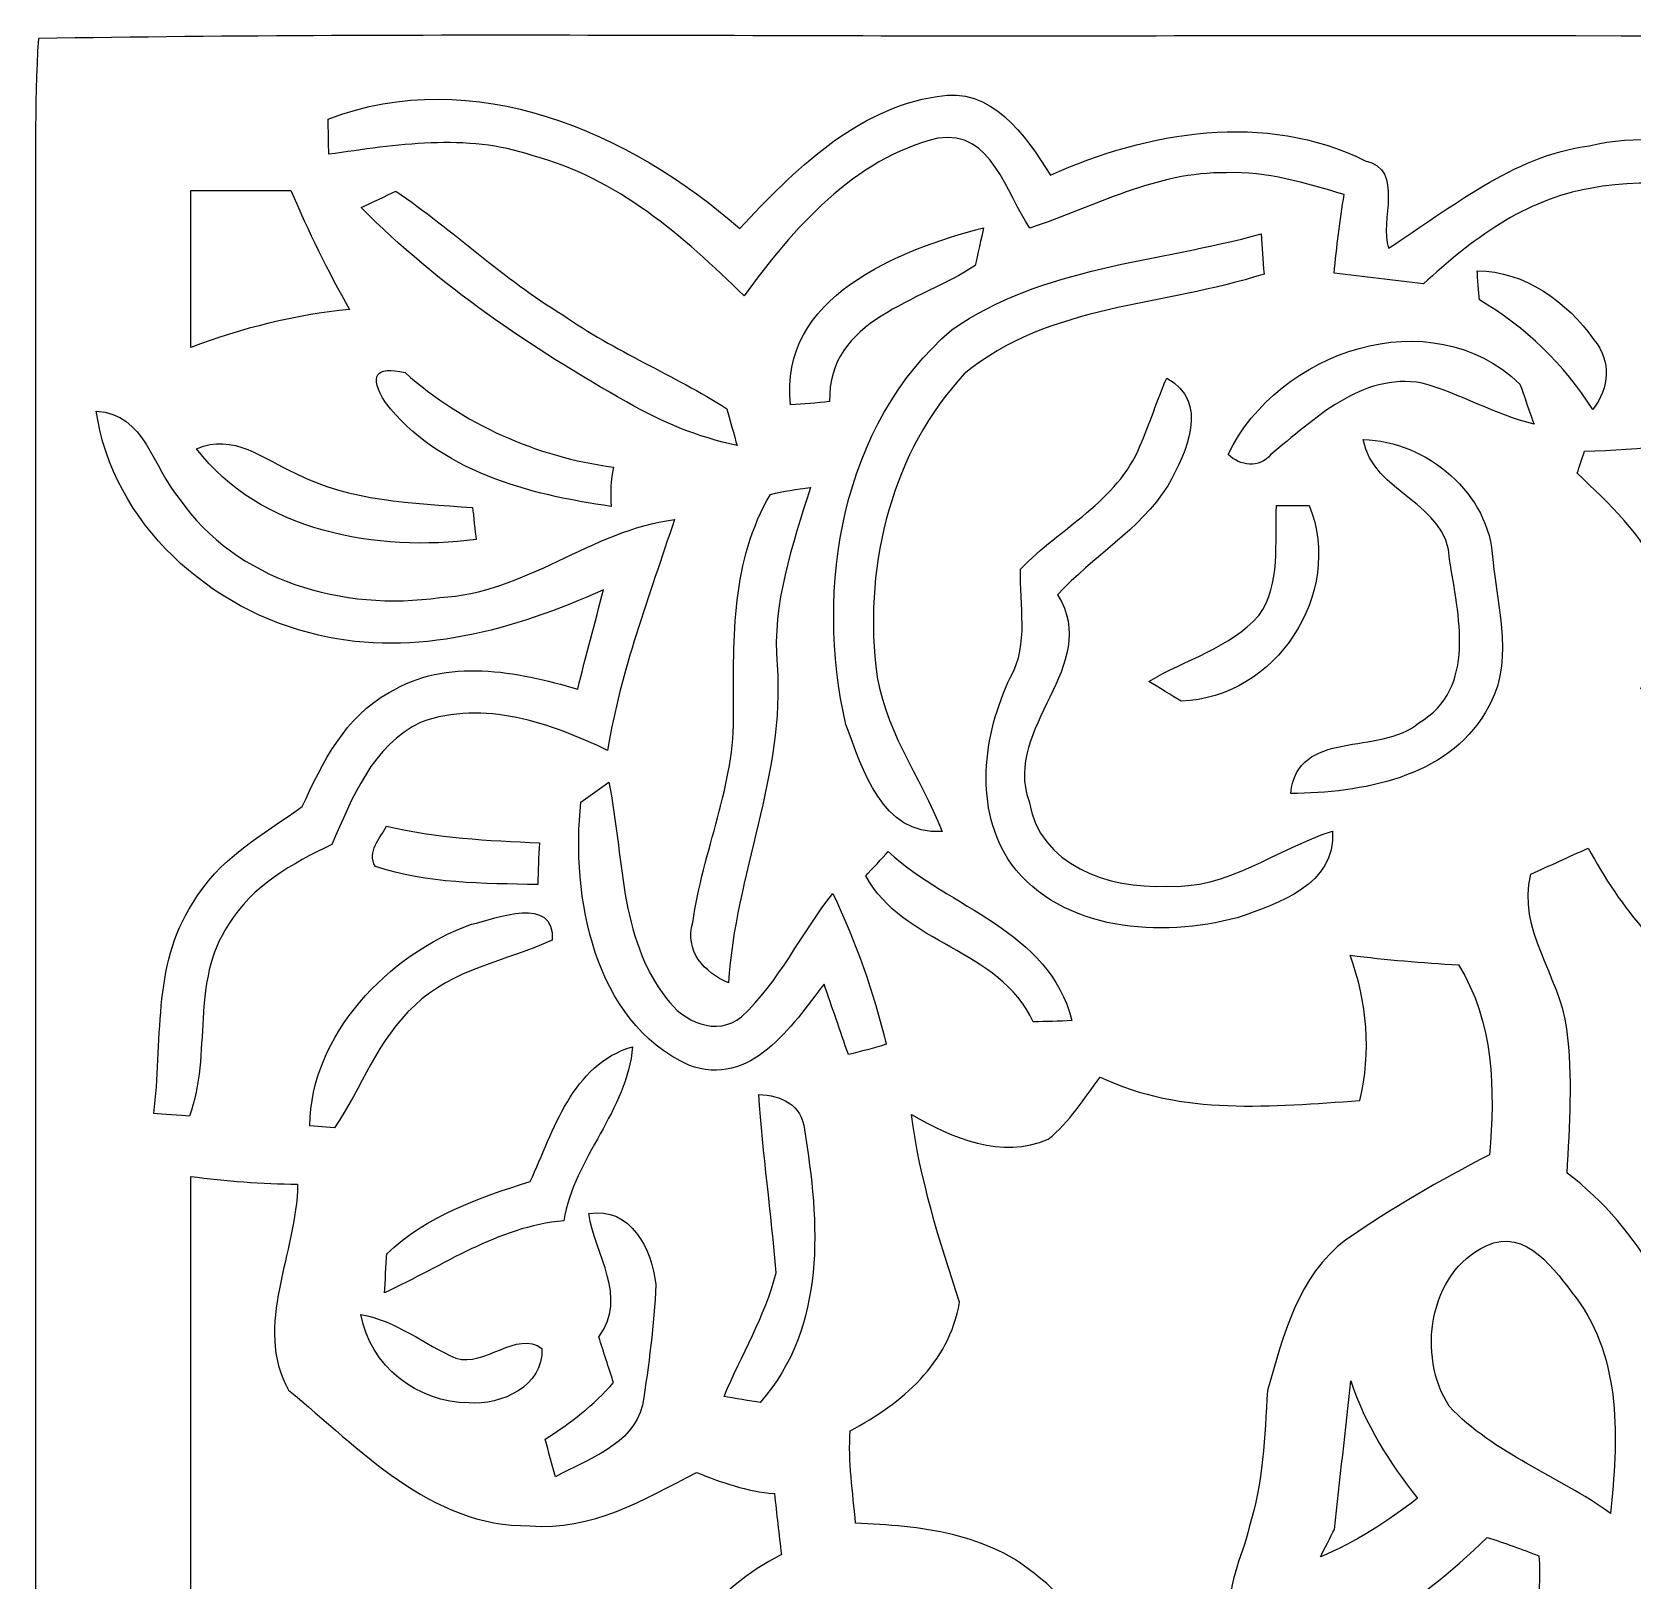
# Model space of a CAD drawing. Header units: centimetres. Extents: x -5.6 to 4, y -11.9 to 13.4.
# Drawn here: x -5.597 to -1.864, y 9.807 to 13.418 of the extents above; entities that cross this region are included whole.
import ezdxf

# ---------------------------------------------------------------- set-up
doc = ezdxf.new("R2010")
doc.units = ezdxf.units.CM
doc.header["$MEASUREMENT"] = 0
doc.layers.add('Camada 1', color=7, linetype='Continuous')

msp = doc.modelspace()

# ---------------------------------------------------------------- linework, layer by layer
at = {"layer": 'Camada 1', "color": 156}
for points, knots in [([(-5.582, 13.40237), (-4.67111, 13.41754), (-3.75954, 13.40449), (-2.84797, 13.40872), (-2.84797, 13.40872), (-0.58101, 13.40661), (1.68592, 13.41296), (3.95288, 13.40555), (3.95288, 13.40555), (3.98426, 13.27255), (3.97157, 13.13497), (3.97335, 12.99986), (3.97335, 12.99986), (3.97335, 5.16784), (3.97335, -2.66417), (3.97335, -10.49584), (3.97335, -10.49584), (3.97123, -10.94846), (3.97722, -11.40107), (3.97016, -11.85367), (3.97016, -11.85367), (3.89607, -11.86602), (3.82164, -11.87874), (3.7465, -11.87944), (3.7465, -11.87944), (1.73603, -11.88013), (-0.27445, -11.88261), (-2.28458, -11.88685), (-2.28458, -11.88685), (-3.38384, -11.88473), (-4.48308, -11.89989), (-5.582, -11.88578), (-5.582, -11.88578), (-5.59681, -10.08203), (-5.5841, -8.27758), (-5.58834, -6.47381), (-5.58834, -6.47381), (-5.58834, -0.00565), (-5.58834, 6.46219), (-5.58834, 12.93036), (-5.58834, 12.93036), (-5.58799, 13.0877), (-5.59187, 13.24504), (-5.582, 13.40237)], [0, 0, 0, 0, 0.0833333, 0.0833333, 0.0833333, 0.0833333, 0.1666667, 0.1666667, 0.1666667, 0.1666667, 0.25, 0.25, 0.25, 0.25, 0.3333333, 0.3333333, 0.3333333, 0.3333333, 0.4166667, 0.4166667, 0.4166667, 0.4166667, 0.5, 0.5, 0.5, 0.5, 0.5833333, 0.5833333, 0.5833333, 0.5833333, 0.6666667, 0.6666667, 0.6666667, 0.6666667, 0.75, 0.75, 0.75, 0.75, 0.8333333, 0.8333333, 0.8333333, 0.8333333, 1, 1, 1, 1]), ([(-4.90641, 13.21469), (-4.90641, 13.21469), (-4.90641, 13.21469), (-4.90641, 13.21469), (-4.90641, 13.21469), (-4.90607, 13.19424), (-4.90536, 13.15295), (-4.905, 13.1325), (-4.905, 13.1325), (-4.74802, 13.15472), (-4.5847, 13.18224), (-4.43052, 13.12967), (-4.43052, 13.12967), (-4.23367, 13.07817), (-4.07809, 12.94165), (-3.93664, 12.8023), (-3.93664, 12.8023), (-3.82233, 12.95964), (-3.68158, 13.12262), (-3.48473, 13.1699), (-3.48473, 13.1699), (-3.35913, 13.19071), (-3.32563, 13.04007), (-3.27023, 12.96069), (-3.27023, 12.96069), (-3.11996, 13.0108), (-2.97496, 13.09229), (-2.81233, 13.08946), (-2.81233, 13.08946), (-2.71814, 13.09369), (-2.62748, 13.06442), (-2.53787, 13.03901), (-2.53787, 13.03901), (-2.54704, 12.97798), (-2.55551, 12.9166), (-2.56115, 12.85521), (-2.56115, 12.85521), (-2.49166, 12.8471), (-2.42252, 12.83863), (-2.35301, 12.83052), (-2.35301, 12.83052), (-2.2426, 12.93213), (-2.11596, 13.02808), (-1.96391, 13.05313), (-1.96391, 13.05313), (-1.81256, 13.08311), (-1.65981, 13.05136), (-1.50988, 13.03019), (-1.50988, 13.03019), (-1.3409, 13.00797), (-1.17228, 13.05489), (-1.02093, 13.12757), (-1.02093, 13.12757), (-1.02445, 13.14943), (-1.03116, 13.19318), (-1.03468, 13.2154), (-1.03468, 13.2154), (-1.12747, 13.18612), (-1.21813, 13.14943), (-1.31339, 13.13074), (-1.31339, 13.13074), (-1.53246, 13.09122), (-1.74764, 13.20553), (-1.96637, 13.15261), (-1.96637, 13.15261), (-2.14663, 13.12791), (-2.28704, 13.00797), (-2.43451, 12.91378), (-2.43451, 12.91378), (-2.45638, 12.97693), (-2.39535, 13.09687), (-2.48884, 13.11768), (-2.48884, 13.11768), (-2.72167, 13.23269), (-2.99471, 13.18648), (-3.22261, 13.08381), (-3.22261, 13.08381), (-3.28046, 13.1766), (-3.3602, 13.29266), (-3.48648, 13.26727), (-3.48648, 13.26727), (-3.67558, 13.23939), (-3.82198, 13.09369), (-3.94687, 12.95929), (-3.94687, 12.95929), (-4.20263, 13.18506), (-4.56847, 13.34417), (-4.90641, 13.21469)], [0, 0, 0, 0, 0.0434783, 0.0434783, 0.0434783, 0.0434783, 0.0869565, 0.0869565, 0.0869565, 0.0869565, 0.1304348, 0.1304348, 0.1304348, 0.1304348, 0.173913, 0.173913, 0.173913, 0.173913, 0.2173913, 0.2173913, 0.2173913, 0.2173913, 0.2608696, 0.2608696, 0.2608696, 0.2608696, 0.3043478, 0.3043478, 0.3043478, 0.3043478, 0.3478261, 0.3478261, 0.3478261, 0.3478261, 0.3913043, 0.3913043, 0.3913043, 0.3913043, 0.4347826, 0.4347826, 0.4347826, 0.4347826, 0.4782609, 0.4782609, 0.4782609, 0.4782609, 0.5217391, 0.5217391, 0.5217391, 0.5217391, 0.5652174, 0.5652174, 0.5652174, 0.5652174, 0.6086957, 0.6086957, 0.6086957, 0.6086957, 0.6521739, 0.6521739, 0.6521739, 0.6521739, 0.6956522, 0.6956522, 0.6956522, 0.6956522, 0.7391304, 0.7391304, 0.7391304, 0.7391304, 0.7826087, 0.7826087, 0.7826087, 0.7826087, 0.826087, 0.826087, 0.826087, 0.826087, 0.8695652, 0.8695652, 0.8695652, 0.8695652, 0.9130435, 0.9130435, 0.9130435, 0.9130435, 1, 1, 1, 1]), ([(-5.22674, 13.04819), (-5.22674, 13.04819), (-5.22674, 13.04819), (-5.22674, 13.04819), (-5.22674, 13.04819), (-5.22639, 12.92612), (-5.22639, 12.80442), (-5.22639, 12.68236), (-5.22639, 12.68236), (-5.10716, 12.72716), (-4.98369, 12.75891), (-4.85668, 12.7709), (-4.85668, 12.7709), (-4.90748, 12.86051), (-4.95263, 12.95364), (-4.99356, 13.04854), (-4.99356, 13.04854), (-5.07152, 13.04854), (-5.14914, 13.04819), (-5.22674, 13.04819)], [0, 0, 0, 0, 0.1666667, 0.1666667, 0.1666667, 0.1666667, 0.3333333, 0.3333333, 0.3333333, 0.3333333, 0.5, 0.5, 0.5, 0.5, 0.6666667, 0.6666667, 0.6666667, 0.6666667, 1, 1, 1, 1]), ([(-4.82952, 13.00832), (-4.82952, 13.00832), (-4.82952, 13.00832), (-4.82952, 13.00832), (-4.82952, 13.00832), (-4.64855, 12.82629), (-4.4337, 12.6813), (-4.21109, 12.55571), (-4.21109, 12.55571), (-4.13101, 12.50879), (-4.04423, 12.47352), (-3.95321, 12.45376), (-3.95321, 12.45376), (-3.95922, 12.47527), (-3.97085, 12.51795), (-3.97686, 12.53948), (-3.97686, 12.53948), (-4.10067, 12.61815), (-4.23862, 12.67354), (-4.35961, 12.7582), (-4.35961, 12.7582), (-4.49791, 12.84252), (-4.61537, 12.95576), (-4.74873, 13.04678), (-4.74873, 13.04678), (-4.76883, 13.03725), (-4.80905, 13.01785), (-4.82952, 13.00832)], [0, 0, 0, 0, 0.125, 0.125, 0.125, 0.125, 0.25, 0.25, 0.25, 0.25, 0.375, 0.375, 0.375, 0.375, 0.5, 0.5, 0.5, 0.5, 0.625, 0.625, 0.625, 0.625, 0.75, 0.75, 0.75, 0.75, 1, 1, 1, 1]), ([(-3.82834, 12.54865), (-3.82834, 12.54865), (-3.82834, 12.54865), (-3.82834, 12.54865), (-3.82834, 12.54865), (-3.79799, 12.55042), (-3.76765, 12.55289), (-3.73732, 12.55606), (-3.73732, 12.55606), (-3.74225, 12.75009), (-3.526, 12.78748), (-3.39794, 12.87321), (-3.39794, 12.87321), (-3.393, 12.89543), (-3.38313, 12.93953), (-3.37819, 12.9614), (-3.37819, 12.9614), (-3.57575, 12.9099), (-3.85831, 12.79948), (-3.82834, 12.54865)], [0, 0, 0, 0, 0.1666667, 0.1666667, 0.1666667, 0.1666667, 0.3333333, 0.3333333, 0.3333333, 0.3333333, 0.5, 0.5, 0.5, 0.5, 0.6666667, 0.6666667, 0.6666667, 0.6666667, 1, 1, 1, 1]), ([(-3.45262, 12.72327), (-3.45262, 12.72327), (-3.45262, 12.72327), (-3.45262, 12.72327), (-3.45262, 12.72327), (-3.71016, 12.50244), (-3.77224, 12.12179), (-3.69956, 11.80358), (-3.69956, 11.80358), (-3.65936, 11.69882), (-3.61631, 11.545), (-3.4752, 11.55417), (-3.4752, 11.55417), (-3.52565, 11.68293), (-3.61526, 11.79829), (-3.62971, 11.93976), (-3.62971, 11.93976), (-3.65617, 12.18), (-3.59091, 12.44176), (-3.42334, 12.62062), (-3.42334, 12.62062), (-3.22791, 12.78395), (-2.95697, 12.77831), (-2.7245, 12.85346), (-2.7245, 12.85346), (-2.72696, 12.88485), (-2.72942, 12.9159), (-2.73154, 12.94694), (-2.73154, 12.94694), (-2.9732, 12.88026), (-3.24131, 12.87144), (-3.45262, 12.72327)], [0, 0, 0, 0, 0.1111111, 0.1111111, 0.1111111, 0.1111111, 0.2222222, 0.2222222, 0.2222222, 0.2222222, 0.3333333, 0.3333333, 0.3333333, 0.3333333, 0.4444444, 0.4444444, 0.4444444, 0.4444444, 0.5555556, 0.5555556, 0.5555556, 0.5555556, 0.6666667, 0.6666667, 0.6666667, 0.6666667, 0.7777778, 0.7777778, 0.7777778, 0.7777778, 1, 1, 1, 1]), ([(-2.22778, 12.86122), (-2.22778, 12.86122), (-2.22778, 12.86122), (-2.22778, 12.86122), (-2.22778, 12.86122), (-2.22637, 12.84427), (-2.22389, 12.81041), (-2.2225, 12.79312), (-2.2225, 12.79312), (-2.11454, 12.72998), (-2.02564, 12.64319), (-1.95791, 12.53771), (-1.95791, 12.53771), (-1.91945, 12.58922), (-1.91381, 12.64955), (-1.95543, 12.70035), (-1.95543, 12.70035), (-2.01824, 12.7889), (-2.11559, 12.8598), (-2.22778, 12.86122)], [0, 0, 0, 0, 0.1666667, 0.1666667, 0.1666667, 0.1666667, 0.3333333, 0.3333333, 0.3333333, 0.3333333, 0.5, 0.5, 0.5, 0.5, 0.6666667, 0.6666667, 0.6666667, 0.6666667, 1, 1, 1, 1]), ([(-2.80846, 12.43294), (-2.80846, 12.43294), (-2.80846, 12.43294), (-2.80846, 12.43294), (-2.80846, 12.43294), (-2.78058, 12.40577), (-2.73613, 12.39978), (-2.70896, 12.43259), (-2.70896, 12.43259), (-2.60807, 12.51443), (-2.49871, 12.62379), (-2.35618, 12.59945), (-2.35618, 12.59945), (-2.26694, 12.5744), (-2.18581, 12.52573), (-2.09513, 12.50349), (-2.09513, 12.50349), (-2.10324, 12.52677), (-2.11983, 12.5737), (-2.12794, 12.59699), (-2.12794, 12.59699), (-2.33644, 12.79666), (-2.69203, 12.67389), (-2.80846, 12.43294)], [0, 0, 0, 0, 0.1428571, 0.1428571, 0.1428571, 0.1428571, 0.2857143, 0.2857143, 0.2857143, 0.2857143, 0.4285714, 0.4285714, 0.4285714, 0.4285714, 0.5714286, 0.5714286, 0.5714286, 0.5714286, 0.7142857, 0.7142857, 0.7142857, 0.7142857, 1, 1, 1, 1]), ([(-1.31409, 12.55994), (-1.31409, 12.55994), (-1.31409, 12.55994), (-1.31409, 12.55994), (-1.31409, 12.55994), (-1.45272, 12.45975), (-1.48025, 12.22269), (-1.34443, 12.10945), (-1.34443, 12.10945), (-1.24213, 12.00996), (-1.06291, 12.13379), (-0.99024, 11.98809), (-0.99024, 11.98809), (-1.00471, 11.9648), (-1.03363, 11.91823), (-1.0481, 11.89495), (-1.0481, 11.89495), (-1.19343, 11.86285), (-1.36277, 11.86532), (-1.47565, 11.97574), (-1.47565, 11.97574), (-1.62417, 12.10098), (-1.65028, 12.31477), (-1.59208, 12.4915), (-1.59208, 12.4915), (-1.71801, 12.45799), (-1.84748, 12.44388), (-1.97731, 12.4407), (-1.97731, 12.4407), (-1.98154, 12.42765), (-1.99, 12.40225), (-1.99424, 12.38919), (-1.99424, 12.38919), (-1.92122, 12.31793), (-1.83902, 12.24773), (-1.80338, 12.14861), (-1.80338, 12.14861), (-1.76599, 12.05971), (-1.81468, 11.96939), (-1.84607, 11.88684), (-1.84607, 11.88684), (-1.45979, 11.80324), (-1.20826, 11.39542), (-1.23859, 11.01512), (-1.23859, 11.01512), (-1.37864, 11.05675), (-1.50812, 11.12555), (-1.64287, 11.17987), (-1.64287, 11.17987), (-1.79351, 11.24126), (-1.89299, 11.37814), (-1.96883, 11.51536), (-1.96883, 11.51536), (-2.01329, 11.49526), (-2.05773, 11.4748), (-2.10219, 11.45504), (-2.10219, 11.45504), (-2.1357, 11.32487), (-2.0341, 11.21798), (-2.01894, 11.0938), (-2.01894, 11.0938), (-2.00377, 10.98232), (-2.01223, 10.86943), (-2.01787, 10.75794), (-2.01787, 10.75794), (-1.84536, 10.62637), (-1.74023, 10.42987), (-1.71131, 10.21608), (-1.71131, 10.21608), (-1.71167, 10.16704), (-1.71202, 10.11802), (-1.71202, 10.06897), (-1.71202, 10.06897), (-1.7547, 9.92575), (-1.73777, 9.71125), (-1.91099, 9.65658), (-1.91099, 9.65658), (-1.97836, 9.45266), (-2.0962, 9.23783), (-2.31668, 9.17258), (-2.31668, 9.17258), (-2.53434, 9.23008), (-2.64617, 9.44667), (-2.66876, 9.65624), (-2.66876, 9.65624), (-2.71249, 9.67529), (-2.75766, 9.69044), (-2.79822, 9.71549), (-2.79822, 9.71549), (-2.81832, 9.79063), (-2.77493, 9.86119), (-2.75941, 9.93246), (-2.75941, 9.93246), (-2.72591, 10.03547), (-2.72343, 10.14413), (-2.71673, 10.25102), (-2.71673, 10.25102), (-2.6797, 10.37766), (-2.64546, 10.51877), (-2.53364, 10.60202), (-2.53364, 10.60202), (-2.4271, 10.67576), (-2.31457, 10.74171), (-2.19884, 10.80028), (-2.19884, 10.80028), (-2.18581, 10.95162), (-2.18827, 11.11037), (-2.27117, 11.24338), (-2.27117, 11.24338), (-2.35549, 11.24795), (-2.4398, 11.25537), (-2.52341, 11.26559), (-2.52341, 11.26559), (-2.48496, 11.15624), (-2.47332, 11.04016), (-2.50153, 10.92692), (-2.50153, 10.92692), (-2.70474, 10.91352), (-2.91641, 10.8906), (-3.1062, 10.98161), (-3.1062, 10.98161), (-3.1443, 10.93152), (-3.17851, 10.87683), (-3.22755, 10.83663), (-3.22755, 10.83663), (-3.33655, 10.79076), (-3.45157, 10.83946), (-3.54646, 10.89447), (-3.54646, 10.89447), (-3.52707, 10.74454), (-3.48156, 10.59992), (-3.43427, 10.45667), (-3.43427, 10.45667), (-3.45968, 10.3138), (-3.56763, 10.22173), (-3.68933, 10.15753), (-3.68933, 10.15753), (-3.69464, 10.08556), (-3.68263, 10.0136), (-3.677, 9.94197), (-3.677, 9.94197), (-3.52741, 9.93563), (-3.36584, 9.91941), (-3.24872, 9.81499), (-3.24872, 9.81499), (-3.15029, 9.74407), (-3.127, 9.61955), (-3.08644, 9.51299), (-3.08644, 9.51299), (-3.05257, 9.41071), (-2.94391, 9.36766), (-2.87443, 9.29391), (-2.87443, 9.29391), (-2.83067, 9.18067), (-2.98026, 9.15916), (-3.05363, 9.12176), (-3.05363, 9.12176), (-2.96896, 9.05298), (-2.88113, 8.98878), (-2.79435, 8.92245), (-2.79435, 8.92245), (-2.75096, 8.88753), (-2.7065, 8.82543), (-2.74214, 8.76935), (-2.74214, 8.76935), (-2.79469, 8.64517), (-2.94216, 8.61871), (-3.05574, 8.57885), (-3.05574, 8.57885), (-3.10832, 8.57919), (-3.16087, 8.57919), (-3.21308, 8.57919), (-3.21308, 8.57919), (-3.27094, 8.5111), (-3.34467, 8.43173), (-3.4445, 8.4649), (-3.4445, 8.4649), (-3.54717, 8.51712), (-3.62937, 8.60248), (-3.73133, 8.65681), (-3.73133, 8.65681), (-3.83327, 8.71078), (-3.89571, 8.80991), (-3.95357, 8.90517), (-3.95357, 8.90517), (-3.9966, 8.88471), (-4.0393, 8.8639), (-4.08162, 8.84237), (-4.08162, 8.84237), (-4.10986, 8.67304), (-4.18393, 8.51076), (-4.30528, 8.38799), (-4.30528, 8.38799), (-4.548, 8.13611), (-4.89196, 8.01933), (-5.22603, 7.94985), (-5.22603, 7.94985), (-5.22674, 7.78615), (-5.22569, 7.62282), (-5.2271, 7.45912), (-5.2271, 7.45912), (-5.07751, 7.56601), (-4.8715, 7.59812), (-4.70498, 7.51134), (-4.70498, 7.51134), (-4.62631, 7.47394), (-4.57481, 7.39634), (-4.49614, 7.3607), (-4.49614, 7.3607), (-4.39949, 7.51309), (-4.3007, 7.68349), (-4.12326, 7.75158), (-4.12326, 7.75158), (-4.01214, 7.78191), (-3.94017, 7.66974), (-3.84598, 7.6334), (-3.84598, 7.6334), (-3.6724, 7.81261), (-3.40781, 7.83378), (-3.17534, 7.78686), (-3.17534, 7.78686), (-3.03599, 7.74381), (-2.94321, 7.61083), (-2.91322, 7.47253), (-2.91322, 7.47253), (-2.87265, 7.27816), (-2.81832, 7.07178), (-2.89488, 6.87809), (-2.89488, 6.87809), (-2.82926, 6.77579), (-2.64723, 6.69607), (-2.72801, 6.55601), (-2.72801, 6.55601), (-2.61372, 6.52921), (-2.50189, 6.49216), (-2.39217, 6.44947), (-2.39217, 6.44947), (-2.3964, 6.73028), (-2.19884, 7.01852), (-1.90393, 7.03967), (-1.90393, 7.03967), (-2.03022, 7.19349), (-2.15194, 7.35153), (-2.27646, 7.50675), (-2.27646, 7.50675), (-2.40629, 7.71842), (-2.26447, 7.95406), (-2.22671, 8.16997), (-2.22671, 8.16997), (-2.33396, 8.2684), (-2.50894, 8.33649), (-2.64052, 8.24476), (-2.64052, 8.24476), (-2.7453, 8.18268), (-2.73261, 8.04615), (-2.78411, 7.95055), (-2.78411, 7.95055), (-2.82292, 7.91457), (-2.93475, 7.92373), (-2.93404, 7.99112), (-2.93404, 7.99112), (-2.95415, 8.17597), (-2.84478, 8.37776), (-2.66486, 8.44125), (-2.66486, 8.44125), (-2.48601, 8.51393), (-2.28704, 8.45114), (-2.1357, 8.34495), (-2.1357, 8.34495), (-2.08173, 8.44055), (-2.04292, 8.56156), (-1.93462, 8.60989), (-1.93462, 8.60989), (-1.84431, 8.65363), (-1.74447, 8.61094), (-1.65063, 8.60319), (-1.65063, 8.60319), (-1.58537, 8.77571), (-1.55432, 8.99337), (-1.37688, 9.09038), (-1.37688, 9.09038), (-1.27, 9.14576), (-1.17369, 9.21809), (-1.07807, 9.2904), (-1.07807, 9.2904), (-0.96342, 9.37823), (-0.81631, 9.39623), (-0.67802, 9.41846), (-0.67802, 9.41846), (-0.49106, 9.5451), (-0.36194, 9.77547), (-0.4198, 10.00371), (-0.4198, 10.00371), (-0.45895, 10.26018), (-0.75352, 10.45667), (-1.00081, 10.34274), (-1.00081, 10.34274), (-1.20295, 10.26971), (-1.28057, 9.9829), (-1.11688, 9.83226), (-1.11688, 9.83226), (-1.00329, 9.71797), (-0.84876, 9.82308), (-0.71401, 9.81781), (-0.71401, 9.81781), (-0.71013, 9.7677), (-0.70695, 9.71761), (-0.70448, 9.66716), (-0.70448, 9.66716), (-0.84912, 9.57545), (-1.04598, 9.55392), (-1.19202, 9.6541), (-1.19202, 9.6541), (-1.42273, 9.80544), (-1.45591, 10.16141), (-1.27845, 10.36601), (-1.27845, 10.36601), (-1.16874, 10.5029), (-0.99094, 10.56004), (-0.8202, 10.56145), (-0.8202, 10.56145), (-0.90945, 10.71421), (-0.97577, 10.88248), (-0.99024, 11.05958), (-0.99024, 11.05958), (-0.99976, 11.3351), (-0.87029, 11.58769), (-0.76551, 11.83463), (-0.76551, 11.83463), (-0.69143, 12.00608), (-0.63746, 12.20716), (-0.71683, 12.38673), (-0.71683, 12.38673), (-0.80608, 12.61145), (-1.1197, 12.70776), (-1.31409, 12.55994)], [0, 0, 0, 0, 0.0117647, 0.0117647, 0.0117647, 0.0117647, 0.0235294, 0.0235294, 0.0235294, 0.0235294, 0.0352941, 0.0352941, 0.0352941, 0.0352941, 0.0470588, 0.0470588, 0.0470588, 0.0470588, 0.0588235, 0.0588235, 0.0588235, 0.0588235, 0.0705882, 0.0705882, 0.0705882, 0.0705882, 0.0823529, 0.0823529, 0.0823529, 0.0823529, 0.0941176, 0.0941176, 0.0941176, 0.0941176, 0.1058824, 0.1058824, 0.1058824, 0.1058824, 0.1176471, 0.1176471, 0.1176471, 0.1176471, 0.1294118, 0.1294118, 0.1294118, 0.1294118, 0.1411765, 0.1411765, 0.1411765, 0.1411765, 0.1529412, 0.1529412, 0.1529412, 0.1529412, 0.1647059, 0.1647059, 0.1647059, 0.1647059, 0.1764706, 0.1764706, 0.1764706, 0.1764706, 0.1882353, 0.1882353, 0.1882353, 0.1882353, 0.2, 0.2, 0.2, 0.2, 0.2117647, 0.2117647, 0.2117647, 0.2117647, 0.2235294, 0.2235294, 0.2235294, 0.2235294, 0.2352941, 0.2352941, 0.2352941, 0.2352941, 0.2470588, 0.2470588, 0.2470588, 0.2470588, 0.2588235, 0.2588235, 0.2588235, 0.2588235, 0.2705882, 0.2705882, 0.2705882, 0.2705882, 0.2823529, 0.2823529, 0.2823529, 0.2823529, 0.2941176, 0.2941176, 0.2941176, 0.2941176, 0.3058824, 0.3058824, 0.3058824, 0.3058824, 0.3176471, 0.3176471, 0.3176471, 0.3176471, 0.3294118, 0.3294118, 0.3294118, 0.3294118, 0.3411765, 0.3411765, 0.3411765, 0.3411765, 0.3529412, 0.3529412, 0.3529412, 0.3529412, 0.3647059, 0.3647059, 0.3647059, 0.3647059, 0.3764706, 0.3764706, 0.3764706, 0.3764706, 0.3882353, 0.3882353, 0.3882353, 0.3882353, 0.4, 0.4, 0.4, 0.4, 0.4117647, 0.4117647, 0.4117647, 0.4117647, 0.4235294, 0.4235294, 0.4235294, 0.4235294, 0.4352941, 0.4352941, 0.4352941, 0.4352941, 0.4470588, 0.4470588, 0.4470588, 0.4470588, 0.4588235, 0.4588235, 0.4588235, 0.4588235, 0.4705882, 0.4705882, 0.4705882, 0.4705882, 0.4823529, 0.4823529, 0.4823529, 0.4823529, 0.4941176, 0.4941176, 0.4941176, 0.4941176, 0.5058824, 0.5058824, 0.5058824, 0.5058824, 0.5176471, 0.5176471, 0.5176471, 0.5176471, 0.5294118, 0.5294118, 0.5294118, 0.5294118, 0.5411765, 0.5411765, 0.5411765, 0.5411765, 0.5529412, 0.5529412, 0.5529412, 0.5529412, 0.5647059, 0.5647059, 0.5647059, 0.5647059, 0.5764706, 0.5764706, 0.5764706, 0.5764706, 0.5882353, 0.5882353, 0.5882353, 0.5882353, 0.6, 0.6, 0.6, 0.6, 0.6117647, 0.6117647, 0.6117647, 0.6117647, 0.6235294, 0.6235294, 0.6235294, 0.6235294, 0.6352941, 0.6352941, 0.6352941, 0.6352941, 0.6470588, 0.6470588, 0.6470588, 0.6470588, 0.6588235, 0.6588235, 0.6588235, 0.6588235, 0.6705882, 0.6705882, 0.6705882, 0.6705882, 0.6823529, 0.6823529, 0.6823529, 0.6823529, 0.6941176, 0.6941176, 0.6941176, 0.6941176, 0.7058824, 0.7058824, 0.7058824, 0.7058824, 0.7176471, 0.7176471, 0.7176471, 0.7176471, 0.7294118, 0.7294118, 0.7294118, 0.7294118, 0.7411765, 0.7411765, 0.7411765, 0.7411765, 0.7529412, 0.7529412, 0.7529412, 0.7529412, 0.7647059, 0.7647059, 0.7647059, 0.7647059, 0.7764706, 0.7764706, 0.7764706, 0.7764706, 0.7882353, 0.7882353, 0.7882353, 0.7882353, 0.8, 0.8, 0.8, 0.8, 0.8117647, 0.8117647, 0.8117647, 0.8117647, 0.8235294, 0.8235294, 0.8235294, 0.8235294, 0.8352941, 0.8352941, 0.8352941, 0.8352941, 0.8470588, 0.8470588, 0.8470588, 0.8470588, 0.8588235, 0.8588235, 0.8588235, 0.8588235, 0.8705882, 0.8705882, 0.8705882, 0.8705882, 0.8823529, 0.8823529, 0.8823529, 0.8823529, 0.8941176, 0.8941176, 0.8941176, 0.8941176, 0.9058824, 0.9058824, 0.9058824, 0.9058824, 0.9176471, 0.9176471, 0.9176471, 0.9176471, 0.9294118, 0.9294118, 0.9294118, 0.9294118, 0.9411765, 0.9411765, 0.9411765, 0.9411765, 0.9529412, 0.9529412, 0.9529412, 0.9529412, 0.9647059, 0.9647059, 0.9647059, 0.9647059, 0.9764706, 0.9764706, 0.9764706, 0.9764706, 1, 1, 1, 1]), ([(-4.77307, 12.55394), (-4.77307, 12.55394), (-4.77307, 12.55394), (-4.77307, 12.55394), (-4.77307, 12.55394), (-4.6496, 12.39448), (-4.43757, 12.3384), (-4.24637, 12.31194), (-4.24637, 12.31194), (-4.24919, 12.34263), (-4.24744, 12.37332), (-4.24144, 12.4033), (-4.24144, 12.4033), (-4.42241, 12.42765), (-4.59033, 12.50279), (-4.72722, 12.62379), (-4.72722, 12.62379), (-4.79636, 12.64002), (-4.81152, 12.61674), (-4.77307, 12.55394)], [0, 0, 0, 0, 0.1666667, 0.1666667, 0.1666667, 0.1666667, 0.3333333, 0.3333333, 0.3333333, 0.3333333, 0.5, 0.5, 0.5, 0.5, 0.6666667, 0.6666667, 0.6666667, 0.6666667, 1, 1, 1, 1]), ([(-2.95132, 12.61109), (-2.95132, 12.61109), (-2.95132, 12.61109), (-2.95132, 12.61109), (-2.95132, 12.61109), (-2.97354, 12.55853), (-2.99154, 12.50456), (-3.01376, 12.45234), (-3.01376, 12.45234), (-3.06668, 12.32358), (-3.20004, 12.26185), (-3.29211, 12.16589), (-3.29211, 12.16589), (-3.29564, 12.08158), (-3.2713, 11.99126), (-3.31574, 11.91401), (-3.31574, 11.91401), (-3.3796, 11.77959), (-3.40289, 11.60638), (-3.31363, 11.47833), (-3.31363, 11.47833), (-3.19474, 11.32028), (-2.96438, 11.30582), (-2.78729, 11.35309), (-2.78729, 11.35309), (-2.69063, 11.38625), (-2.55727, 11.42929), (-2.56504, 11.55523), (-2.56504, 11.55523), (-2.69485, 11.51361), (-2.81021, 11.41764), (-2.9531, 11.42682), (-2.9531, 11.42682), (-3.08609, 11.41941), (-3.24836, 11.47586), (-3.27235, 11.62438), (-3.27235, 11.62438), (-3.3348, 11.79865), (-3.10232, 11.93799), (-3.20567, 12.10591), (-3.20567, 12.10591), (-3.12454, 12.19481), (-3.01412, 12.2562), (-2.9492, 12.35991), (-2.9492, 12.35991), (-2.90369, 12.43894), (-2.85148, 12.55606), (-2.95132, 12.61109)], [0, 0, 0, 0, 0.0769231, 0.0769231, 0.0769231, 0.0769231, 0.1538462, 0.1538462, 0.1538462, 0.1538462, 0.2307692, 0.2307692, 0.2307692, 0.2307692, 0.3076923, 0.3076923, 0.3076923, 0.3076923, 0.3846154, 0.3846154, 0.3846154, 0.3846154, 0.4615385, 0.4615385, 0.4615385, 0.4615385, 0.5384615, 0.5384615, 0.5384615, 0.5384615, 0.6153846, 0.6153846, 0.6153846, 0.6153846, 0.6923077, 0.6923077, 0.6923077, 0.6923077, 0.7692308, 0.7692308, 0.7692308, 0.7692308, 0.8461538, 0.8461538, 0.8461538, 0.8461538, 1, 1, 1, 1]), ([(-5.44688, 12.53384), (-5.44688, 12.53384), (-5.44688, 12.53384), (-5.44688, 12.53384), (-5.44688, 12.53384), (-5.40912, 12.27208), (-5.18052, 12.06782), (-4.929, 12.01208), (-4.929, 12.01208), (-4.70252, 11.9581), (-4.47109, 12.02477), (-4.26437, 12.11756), (-4.26437, 12.11756), (-4.28447, 12.0403), (-4.30564, 11.9634), (-4.32469, 11.88578), (-4.32469, 11.88578), (-4.46615, 11.92742), (-4.6302, 11.96057), (-4.76389, 11.87802), (-4.76389, 11.87802), (-4.86621, 11.82193), (-4.92088, 11.71434), (-4.96674, 11.61202), (-4.96674, 11.61202), (-5.05953, 11.54641), (-5.165, 11.48855), (-5.2225, 11.3859), (-5.2225, 11.3859), (-5.31812, 11.24091), (-5.2913, 11.06064), (-5.31318, 10.89659), (-5.31318, 10.89659), (-5.29237, 10.89518), (-5.25037, 10.89237), (-5.22956, 10.89096), (-5.22956, 10.89096), (-5.17665, 11.03558), (-5.22886, 11.20422), (-5.13855, 11.33722), (-5.13855, 11.33722), (-5.08421, 11.42752), (-4.99003, 11.47938), (-4.89795, 11.52383), (-4.89795, 11.52383), (-4.85069, 11.63143), (-4.80377, 11.7549), (-4.68982, 11.80888), (-4.68982, 11.80888), (-4.54306, 11.8618), (-4.38855, 11.80676), (-4.25484, 11.74326), (-4.25484, 11.74326), (-4.22521, 11.92882), (-4.15676, 12.10344), (-4.09926, 12.28124), (-4.09926, 12.28124), (-4.29294, 12.2562), (-4.44746, 12.10839), (-4.64607, 12.09957), (-4.64607, 12.09957), (-4.87009, 12.06676), (-5.12056, 12.13696), (-5.25356, 12.33028), (-5.25356, 12.33028), (-5.316, 12.4019), (-5.33257, 12.52748), (-5.44688, 12.53384)], [0, 0, 0, 0, 0.0555556, 0.0555556, 0.0555556, 0.0555556, 0.1111111, 0.1111111, 0.1111111, 0.1111111, 0.1666667, 0.1666667, 0.1666667, 0.1666667, 0.2222222, 0.2222222, 0.2222222, 0.2222222, 0.2777778, 0.2777778, 0.2777778, 0.2777778, 0.3333333, 0.3333333, 0.3333333, 0.3333333, 0.3888889, 0.3888889, 0.3888889, 0.3888889, 0.4444444, 0.4444444, 0.4444444, 0.4444444, 0.5, 0.5, 0.5, 0.5, 0.5555556, 0.5555556, 0.5555556, 0.5555556, 0.6111111, 0.6111111, 0.6111111, 0.6111111, 0.6666667, 0.6666667, 0.6666667, 0.6666667, 0.7222222, 0.7222222, 0.7222222, 0.7222222, 0.7777778, 0.7777778, 0.7777778, 0.7777778, 0.8333333, 0.8333333, 0.8333333, 0.8333333, 0.8888889, 0.8888889, 0.8888889, 0.8888889, 1, 1, 1, 1]), ([(-5.21299, 12.446), (-5.21299, 12.446), (-5.21299, 12.446), (-5.21299, 12.446), (-5.21299, 12.446), (-5.06587, 12.25232), (-4.79035, 12.2047), (-4.5614, 12.23468), (-4.5614, 12.23468), (-4.56352, 12.25303), (-4.56776, 12.29042), (-4.56986, 12.30911), (-4.56986, 12.30911), (-4.70958, 12.32005), (-4.85598, 12.32323), (-4.98298, 12.38919), (-4.98298, 12.38919), (-5.056, 12.42201), (-5.12831, 12.48409), (-5.21299, 12.446)], [0, 0, 0, 0, 0.1666667, 0.1666667, 0.1666667, 0.1666667, 0.3333333, 0.3333333, 0.3333333, 0.3333333, 0.5, 0.5, 0.5, 0.5, 0.6666667, 0.6666667, 0.6666667, 0.6666667, 1, 1, 1, 1]), ([(-2.49342, 12.46751), (-2.49342, 12.46751), (-2.49342, 12.46751), (-2.49342, 12.46751), (-2.49342, 12.46751), (-2.47049, 12.34157), (-2.29481, 12.32041), (-2.29198, 12.18811), (-2.29198, 12.18811), (-2.27223, 12.06041), (-2.22671, 11.88684), (-2.36361, 11.80747), (-2.36361, 11.80747), (-2.45497, 11.7295), (-2.64688, 11.79547), (-2.6624, 11.64272), (-2.6624, 11.64272), (-2.49836, 11.64413), (-2.29834, 11.67835), (-2.20802, 11.83251), (-2.20802, 11.83251), (-2.13888, 11.94082), (-2.17979, 12.07028), (-2.19144, 12.18811), (-2.19144, 12.18811), (-2.19709, 12.34052), (-2.3456, 12.46504), (-2.49342, 12.46751)], [0, 0, 0, 0, 0.125, 0.125, 0.125, 0.125, 0.25, 0.25, 0.25, 0.25, 0.375, 0.375, 0.375, 0.375, 0.5, 0.5, 0.5, 0.5, 0.625, 0.625, 0.625, 0.625, 0.75, 0.75, 0.75, 0.75, 1, 1, 1, 1]), ([(-3.87524, 12.33981), (-3.87524, 12.33981), (-3.87524, 12.33981), (-3.87524, 12.33981), (-3.87524, 12.33981), (-3.96626, 12.18635), (-3.96168, 12.00502), (-3.96132, 11.83322), (-3.96132, 11.83322), (-3.95674, 11.66354), (-4.03365, 11.50761), (-4.05623, 11.34215), (-4.05623, 11.34215), (-4.07634, 11.27653), (-4.02978, 11.22503), (-3.97296, 11.2014), (-3.97296, 11.2014), (-3.95851, 11.45258), (-3.84067, 11.68788), (-3.85973, 11.94258), (-3.85973, 11.94258), (-3.87208, 12.0858), (-3.82374, 12.22127), (-3.78213, 12.35604), (-3.78213, 12.35604), (-3.81387, 12.35215), (-3.84491, 12.34686), (-3.87524, 12.33981)], [0, 0, 0, 0, 0.125, 0.125, 0.125, 0.125, 0.25, 0.25, 0.25, 0.25, 0.375, 0.375, 0.375, 0.375, 0.5, 0.5, 0.5, 0.5, 0.625, 0.625, 0.625, 0.625, 0.75, 0.75, 0.75, 0.75, 1, 1, 1, 1]), ([(-2.69521, 12.31406), (-2.69521, 12.31406), (-2.69521, 12.31406), (-2.69521, 12.31406), (-2.69521, 12.31406), (-2.70085, 12.22762), (-2.68357, 12.13272), (-2.73649, 12.05723), (-2.73649, 12.05723), (-2.80458, 11.98138), (-2.90793, 11.95528), (-2.99295, 11.90377), (-2.99295, 11.90377), (-2.9739, 11.89214), (-2.93616, 11.8692), (-2.91746, 11.85791), (-2.91746, 11.85791), (-2.69768, 11.86568), (-2.53681, 12.10768), (-2.61901, 12.31406), (-2.61901, 12.31406), (-2.63806, 12.31406), (-2.67616, 12.31406), (-2.69521, 12.31406)], [0, 0, 0, 0, 0.1428571, 0.1428571, 0.1428571, 0.1428571, 0.2857143, 0.2857143, 0.2857143, 0.2857143, 0.4285714, 0.4285714, 0.4285714, 0.4285714, 0.5714286, 0.5714286, 0.5714286, 0.5714286, 0.7142857, 0.7142857, 0.7142857, 0.7142857, 1, 1, 1, 1]), ([(-4.31729, 11.62226), (-4.31729, 11.62226), (-4.31729, 11.62226), (-4.31729, 11.62226), (-4.31729, 11.62226), (-4.34056, 11.40354), (-4.288, 11.11144), (-4.06576, 11.00949), (-4.06576, 11.00949), (-3.92112, 10.95552), (-3.82515, 11.1005), (-3.75036, 11.19857), (-3.75036, 11.19857), (-3.73133, 11.1439), (-3.71262, 11.0892), (-3.69357, 11.03417), (-3.69357, 11.03417), (-3.66394, 11.04123), (-3.63466, 11.04935), (-3.60537, 11.05817), (-3.60537, 11.05817), (-3.63431, 11.17917), (-3.67629, 11.29735), (-3.72991, 11.40953), (-3.72991, 11.40953), (-3.80434, 11.31605), (-3.85444, 11.20386), (-3.94299, 11.12237), (-3.94299, 11.12237), (-3.99942, 11.07439), (-4.08057, 11.11144), (-4.11726, 11.16506), (-4.11726, 11.16506), (-4.23014, 11.30758), (-4.2164, 11.50055), (-4.25236, 11.66918), (-4.25236, 11.66918), (-4.25236, 11.66918), (-4.31729, 11.62226), (-4.31729, 11.62226)], [0, 0, 0, 0, 0.0909091, 0.0909091, 0.0909091, 0.0909091, 0.1818182, 0.1818182, 0.1818182, 0.1818182, 0.2727273, 0.2727273, 0.2727273, 0.2727273, 0.3636364, 0.3636364, 0.3636364, 0.3636364, 0.4545455, 0.4545455, 0.4545455, 0.4545455, 0.5454545, 0.5454545, 0.5454545, 0.5454545, 0.6363636, 0.6363636, 0.6363636, 0.6363636, 0.7272727, 0.7272727, 0.7272727, 0.7272727, 0.8181818, 0.8181818, 0.8181818, 0.8181818, 1, 1, 1, 1]), ([(-4.79636, 11.47233), (-4.79636, 11.47233), (-4.79636, 11.47233), (-4.79636, 11.47233), (-4.79636, 11.47233), (-4.67465, 11.43176), (-4.54447, 11.43316), (-4.41747, 11.43035), (-4.41747, 11.43035), (-4.41713, 11.46315), (-4.41606, 11.49526), (-4.41394, 11.52771), (-4.41394, 11.52771), (-4.53354, 11.533), (-4.65384, 11.539), (-4.77025, 11.56652), (-4.77025, 11.56652), (-4.78542, 11.53724), (-4.81681, 11.50761), (-4.79636, 11.47233)], [0, 0, 0, 0, 0.1666667, 0.1666667, 0.1666667, 0.1666667, 0.3333333, 0.3333333, 0.3333333, 0.3333333, 0.5, 0.5, 0.5, 0.5, 0.6666667, 0.6666667, 0.6666667, 0.6666667, 1, 1, 1, 1]), ([(-3.65264, 11.4508), (-3.65264, 11.4508), (-3.65264, 11.4508), (-3.65264, 11.4508), (-3.65264, 11.4508), (-3.56586, 11.28924), (-3.34256, 11.28254), (-3.26248, 11.11073), (-3.26248, 11.11073), (-3.23284, 11.11073), (-3.20285, 11.11179), (-3.17251, 11.11355), (-3.17251, 11.11355), (-3.22614, 11.32557), (-3.45722, 11.37496), (-3.60079, 11.50725), (-3.60079, 11.50725), (-3.61385, 11.49314), (-3.6396, 11.46492), (-3.65264, 11.4508)], [0, 0, 0, 0, 0.1666667, 0.1666667, 0.1666667, 0.1666667, 0.3333333, 0.3333333, 0.3333333, 0.3333333, 0.5, 0.5, 0.5, 0.5, 0.6666667, 0.6666667, 0.6666667, 0.6666667, 1, 1, 1, 1]), ([(-4.57234, 11.33792), (-4.57234, 11.33792), (-4.57234, 11.33792), (-4.57234, 11.33792), (-4.57234, 11.33792), (-4.76637, 11.26807), (-4.94629, 11.08109), (-4.94946, 10.86801), (-4.94946, 10.86801), (-4.94946, 10.86801), (-4.8916, 10.86309), (-4.8916, 10.86309), (-4.8916, 10.86309), (-4.82774, 10.95728), (-4.79106, 11.07087), (-4.70464, 11.14848), (-4.70464, 11.14848), (-4.61715, 11.23385), (-4.49119, 11.25149), (-4.38396, 11.30087), (-4.38396, 11.30087), (-4.37832, 11.40777), (-4.51448, 11.35062), (-4.57234, 11.33792)], [0, 0, 0, 0, 0.1428571, 0.1428571, 0.1428571, 0.1428571, 0.2857143, 0.2857143, 0.2857143, 0.2857143, 0.4285714, 0.4285714, 0.4285714, 0.4285714, 0.5714286, 0.5714286, 0.5714286, 0.5714286, 0.7142857, 0.7142857, 0.7142857, 0.7142857, 1, 1, 1, 1]), ([(-4.43547, 10.7382), (-4.43547, 10.7382), (-4.43547, 10.7382), (-4.43547, 10.7382), (-4.43547, 10.7382), (-4.55471, 10.70115), (-4.67747, 10.65742), (-4.7699, 10.56957), (-4.7699, 10.56957), (-4.77095, 10.547), (-4.77378, 10.50149), (-4.77483, 10.47891), (-4.77483, 10.47891), (-4.63832, 10.54169), (-4.51166, 10.63271), (-4.35715, 10.64684), (-4.35715, 10.64684), (-4.3328, 10.79463), (-4.20827, 10.90365), (-4.19698, 11.05252), (-4.19698, 11.05252), (-4.33846, 11.00983), (-4.38043, 10.85744), (-4.43547, 10.7382)], [0, 0, 0, 0, 0.1428571, 0.1428571, 0.1428571, 0.1428571, 0.2857143, 0.2857143, 0.2857143, 0.2857143, 0.4285714, 0.4285714, 0.4285714, 0.4285714, 0.5714286, 0.5714286, 0.5714286, 0.5714286, 0.7142857, 0.7142857, 0.7142857, 0.7142857, 1, 1, 1, 1]), ([(-3.90241, 10.94139), (-3.90241, 10.94139), (-3.90241, 10.94139), (-3.90241, 10.94139), (-3.90241, 10.94139), (-3.89325, 10.8024), (-3.87278, 10.66448), (-3.86221, 10.52547), (-3.86221, 10.52547), (-3.8876, 10.42353), (-3.94334, 10.3332), (-3.98356, 10.23691), (-3.98356, 10.23691), (-3.96239, 10.23338), (-3.92041, 10.22667), (-3.89924, 10.22314), (-3.89924, 10.22314), (-3.74366, 10.40095), (-3.76025, 10.64188), (-3.79623, 10.85919), (-3.79623, 10.85919), (-3.80188, 10.91742), (-3.85056, 10.93893), (-3.90241, 10.94139)], [0, 0, 0, 0, 0.1428571, 0.1428571, 0.1428571, 0.1428571, 0.2857143, 0.2857143, 0.2857143, 0.2857143, 0.4285714, 0.4285714, 0.4285714, 0.4285714, 0.5714286, 0.5714286, 0.5714286, 0.5714286, 0.7142857, 0.7142857, 0.7142857, 0.7142857, 1, 1, 1, 1]), ([(-5.22674, 10.75019), (-5.22674, 10.75019), (-5.22674, 10.75019), (-5.22674, 10.75019), (-5.22674, 10.75019), (-5.22603, 9.96244), (-5.22603, 9.17434), (-5.22674, 8.38658), (-5.22674, 8.38658), (-5.12444, 8.55098), (-5.01154, 8.71714), (-4.84609, 8.82402), (-4.84609, 8.82402), (-4.66018, 8.95631), (-4.42841, 9.00747), (-4.20298, 8.99795), (-4.20298, 8.99795), (-4.24778, 9.32178), (-4.16665, 9.70879), (-3.84986, 9.86859), (-3.84986, 9.86859), (-3.85514, 9.91622), (-3.86079, 9.9635), (-3.86608, 10.01077), (-3.86608, 10.01077), (-3.92994, 10.0157), (-3.98919, 10.03689), (-4.04776, 10.06016), (-4.04776, 10.06016), (-4.16911, 9.99701), (-4.29365, 9.92292), (-4.43652, 9.93598), (-4.43652, 9.93598), (-4.66794, 9.93281), (-4.83376, 10.1166), (-4.9985, 10.25207), (-4.9985, 10.25207), (-5.08316, 10.40095), (-4.97838, 10.5738), (-4.97768, 10.73185), (-4.97768, 10.73185), (-5.06129, 10.73362), (-5.14454, 10.73855), (-5.22674, 10.75019)], [0, 0, 0, 0, 0.0833333, 0.0833333, 0.0833333, 0.0833333, 0.1666667, 0.1666667, 0.1666667, 0.1666667, 0.25, 0.25, 0.25, 0.25, 0.3333333, 0.3333333, 0.3333333, 0.3333333, 0.4166667, 0.4166667, 0.4166667, 0.4166667, 0.5, 0.5, 0.5, 0.5, 0.5833333, 0.5833333, 0.5833333, 0.5833333, 0.6666667, 0.6666667, 0.6666667, 0.6666667, 0.75, 0.75, 0.75, 0.75, 0.8333333, 0.8333333, 0.8333333, 0.8333333, 1, 1, 1, 1]), ([(-4.29894, 10.66341), (-4.29894, 10.66341), (-4.29894, 10.66341), (-4.29894, 10.66341), (-4.29894, 10.66341), (-4.28412, 10.56674), (-4.20616, 10.47009), (-4.27531, 10.37624), (-4.27531, 10.37624), (-4.26437, 10.34062), (-4.25272, 10.30498), (-4.24108, 10.26971), (-4.24108, 10.26971), (-4.28695, 10.21749), (-4.34197, 10.17481), (-4.40019, 10.13777), (-4.40019, 10.13777), (-4.39278, 10.10849), (-4.38502, 10.07921), (-4.37654, 10.04992), (-4.37654, 10.04992), (-4.30106, 10.09121), (-4.19734, 10.12331), (-4.17335, 10.21715), (-4.17335, 10.21715), (-4.15888, 10.31029), (-4.14689, 10.40375), (-4.14231, 10.49796), (-4.14231, 10.49796), (-4.15113, 10.57875), (-4.20122, 10.68139), (-4.29894, 10.66341)], [0, 0, 0, 0, 0.1111111, 0.1111111, 0.1111111, 0.1111111, 0.2222222, 0.2222222, 0.2222222, 0.2222222, 0.3333333, 0.3333333, 0.3333333, 0.3333333, 0.4444444, 0.4444444, 0.4444444, 0.4444444, 0.5555556, 0.5555556, 0.5555556, 0.5555556, 0.6666667, 0.6666667, 0.6666667, 0.6666667, 0.7777778, 0.7777778, 0.7777778, 0.7777778, 1, 1, 1, 1]), ([(-2.29269, 10.21432), (-2.29269, 10.21432), (-2.29269, 10.21432), (-2.29269, 10.21432), (-2.29269, 10.21432), (-2.18897, 10.10284), (-2.03868, 10.05346), (-1.91698, 9.96456), (-1.91698, 9.96456), (-1.89864, 10.13424), (-1.88946, 10.32262), (-1.99707, 10.46726), (-1.99707, 10.46726), (-2.04681, 10.53041), (-2.11242, 10.63306), (-2.20696, 10.58862), (-2.20696, 10.58862), (-2.34066, 10.52547), (-2.36889, 10.3318), (-2.29269, 10.21432)], [0, 0, 0, 0, 0.1666667, 0.1666667, 0.1666667, 0.1666667, 0.3333333, 0.3333333, 0.3333333, 0.3333333, 0.5, 0.5, 0.5, 0.5, 0.6666667, 0.6666667, 0.6666667, 0.6666667, 1, 1, 1, 1]), ([(-4.82986, 10.42811), (-4.82986, 10.42811), (-4.82986, 10.42811), (-4.82986, 10.42811), (-4.82986, 10.42811), (-4.8094, 10.30815), (-4.69793, 10.22314), (-4.57868, 10.22209), (-4.57868, 10.22209), (-4.50284, 10.21679), (-4.40371, 10.26089), (-4.40831, 10.34908), (-4.40831, 10.34908), (-4.46685, 10.39247), (-4.54023, 10.30569), (-4.60867, 10.32615), (-4.60867, 10.32615), (-4.68312, 10.35897), (-4.74732, 10.41398), (-4.82986, 10.42811)], [0, 0, 0, 0, 0.1666667, 0.1666667, 0.1666667, 0.1666667, 0.3333333, 0.3333333, 0.3333333, 0.3333333, 0.5, 0.5, 0.5, 0.5, 0.6666667, 0.6666667, 0.6666667, 0.6666667, 1, 1, 1, 1]), ([(-2.56044, 9.9275), (-2.56044, 9.9275), (-2.56044, 9.9275), (-2.56044, 9.9275), (-2.56044, 9.9275), (-2.56856, 9.91164), (-2.58514, 9.87955), (-2.59326, 9.8633), (-2.59326, 9.8633), (-2.51176, 9.89753), (-2.43662, 9.9455), (-2.36712, 9.99983), (-2.36712, 9.99983), (-2.43239, 10.08274), (-2.48884, 10.17305), (-2.52236, 10.27394), (-2.52236, 10.27394), (-2.53364, 10.15822), (-2.54845, 10.04322), (-2.56044, 9.9275)], [0, 0, 0, 0, 0.1666667, 0.1666667, 0.1666667, 0.1666667, 0.3333333, 0.3333333, 0.3333333, 0.3333333, 0.5, 0.5, 0.5, 0.5, 0.6666667, 0.6666667, 0.6666667, 0.6666667, 1, 1, 1, 1]), ([(-2.48248, 9.7035), (-2.48248, 9.7035), (-2.48248, 9.7035), (-2.48248, 9.7035), (-2.48248, 9.7035), (-2.47473, 9.57155), (-2.42074, 9.44808), (-2.32091, 9.36025), (-2.32091, 9.36025), (-2.17204, 9.48302), (-2.06726, 9.66788), (-2.08385, 9.86577), (-2.08385, 9.86577), (-2.12371, 9.8813), (-2.16357, 9.89578), (-2.20415, 9.90881), (-2.20415, 9.90881), (-2.28774, 9.82839), (-2.37594, 9.75184), (-2.48248, 9.7035)], [0, 0, 0, 0, 0.1666667, 0.1666667, 0.1666667, 0.1666667, 0.3333333, 0.3333333, 0.3333333, 0.3333333, 0.5, 0.5, 0.5, 0.5, 0.6666667, 0.6666667, 0.6666667, 0.6666667, 1, 1, 1, 1])]:
    msp.add_open_spline(points, degree=3, knots=knots, dxfattribs=at)

doc.saveas('drawing.dxf')
